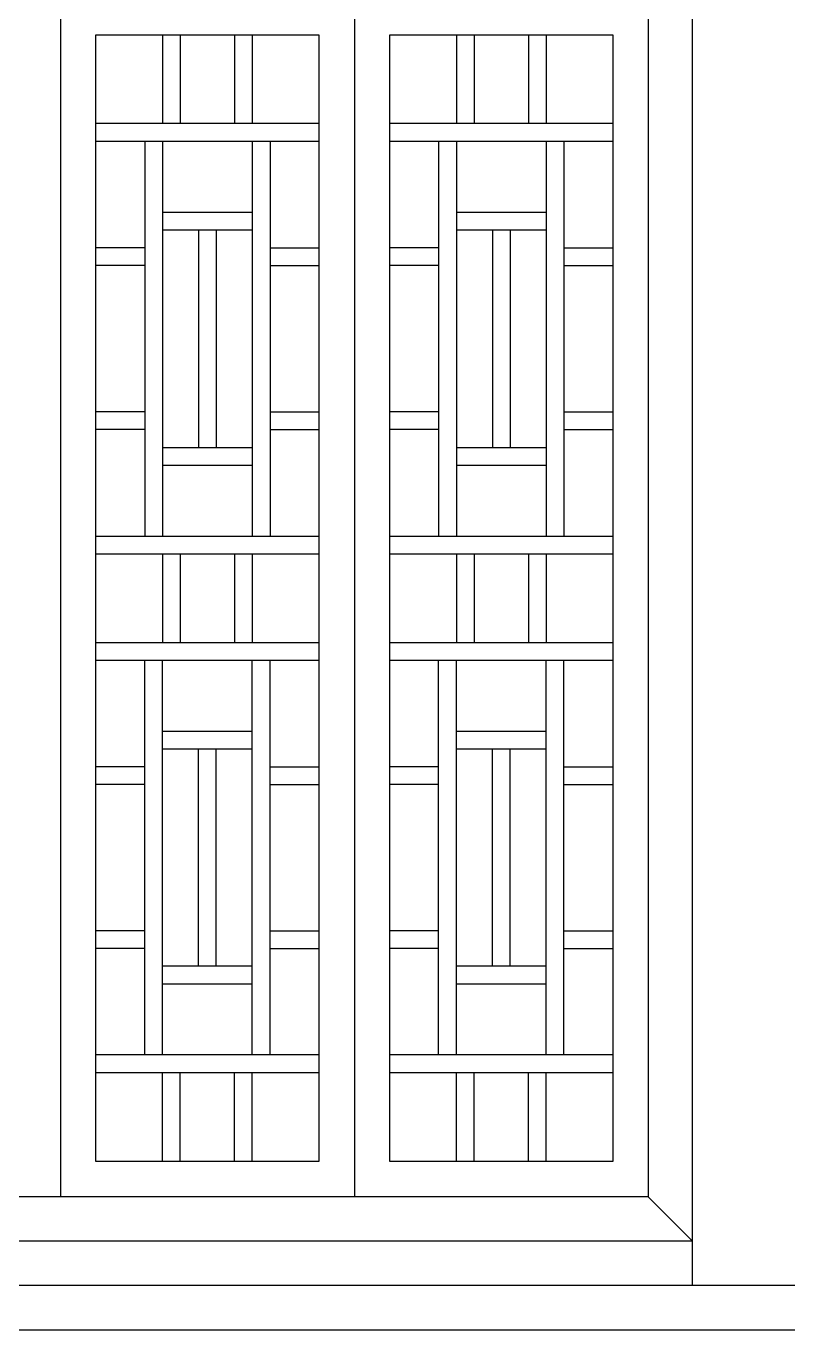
# Model space of a CAD drawing. Extents: x -66030 to 95157, y -13132 to 45879.
# Drawn here: x 81066 to 82104, y -6909 to -5133 of the extents above; entities that cross this region are included whole.
import ezdxf

# ---------------------------------------------------------------- set-up
doc = ezdxf.new("R2010")
doc.units = 0
doc.header["$LTSCALE"] = 100
doc.header["$MEASUREMENT"] = 0
doc.layers.add('立面框架', color=3, linetype='CONTINUOUS')

msp = doc.modelspace()

# ---------------------------------------------------------------- linework, layer by layer
at = {"layer": '立面框架'}
for p, q in [((81973.7, -6848.6), (81973.7, -4522.6)), ((81112.8, -5096.6), (81112.8, -6727.8)), ((81513.1, -5096.6), (81513.1, -6727.8)), ((81913.3, -5096.6), (81913.3, -6727.8)), ((81161.1, -6679.4), (81161.1, -5144.9)), ((81161.1, -5144.9), (81464.7, -5144.9)), ((81251.8, -5144.9), (81251.8, -5265.7)), ((81275.9, -5144.9), (81275.9, -5265.7)), ((81349.9, -5144.9), (81349.9, -5265.7)), ((81374.1, -5144.9), (81374.1, -5265.7)), ((81464.7, -5144.9), (81464.7, -6679.4)), ((81561.4, -6679.4), (81561.4, -5144.9)), ((81561.4, -5144.9), (81865, -5144.9)), ((81652, -5144.9), (81652, -5265.7)), ((81676.2, -5144.9), (81676.2, -5265.7)), ((81750.2, -5144.9), (81750.2, -5265.7)), ((81774.3, -5144.9), (81774.3, -5265.7)), ((81865, -5144.9), (81865, -6679.4)), ((81464.7, -5265.7), (81161.1, -5265.7)), ((81865, -5265.7), (81561.4, -5265.7)), ((81464.7, -5289.9), (81161.1, -5289.9)), ((81227.6, -5289.9), (81227.6, -5827.6)), ((81251.8, -5289.9), (81251.8, -5827.6)), ((81374.1, -5289.9), (81374.1, -5827.6)), ((81398.3, -5289.9), (81398.3, -5827.6)), ((81865, -5289.9), (81561.4, -5289.9)), ((81627.8, -5289.9), (81627.8, -5827.6)), ((81652, -5289.9), (81652, -5827.6)), ((81774.3, -5289.9), (81774.3, -5827.6)), ((81798.5, -5289.9), (81798.5, -5827.6)), ((81374.1, -5386.6), (81251.8, -5386.6)), ((81774.3, -5386.6), (81652, -5386.6)), ((81374.1, -5410.7), (81251.8, -5410.7)), ((81774.3, -5410.7), (81652, -5410.7)), ((81227.6, -5434.9), (81161.1, -5434.9)), ((81398.3, -5434.9), (81464.7, -5434.9)), ((81627.8, -5434.9), (81561.4, -5434.9)), ((81798.5, -5434.9), (81865, -5434.9)), ((81227.6, -5459.1), (81161.1, -5459.1)), ((81398.3, -5459.1), (81464.7, -5459.1)), ((81627.8, -5459.1), (81561.4, -5459.1)), ((81798.5, -5459.1), (81865, -5459.1)), ((81227.6, -5658.4), (81161.1, -5658.4)), ((81398.3, -5658.4), (81464.7, -5658.4)), ((81627.8, -5658.4), (81561.4, -5658.4)), ((81798.5, -5658.4), (81865, -5658.4)), ((81227.6, -5682.6), (81161.1, -5682.6)), ((81398.3, -5682.6), (81464.7, -5682.6)), ((81627.8, -5682.6), (81561.4, -5682.6)), ((81798.5, -5682.6), (81865, -5682.6)), ((81227.6, -6534.4), (81227.6, -5996.8)), ((81251.8, -6534.4), (81251.8, -5996.8)), ((81374.1, -6534.4), (81374.1, -5996.8)), ((81398.3, -6534.4), (81398.3, -5996.8)), ((81627.8, -6534.4), (81627.8, -5996.8)), ((81652, -6534.4), (81652, -5996.8)), ((81774.3, -6534.4), (81774.3, -5996.8)), ((81798.5, -6534.4), (81798.5, -5996.8)), ((81227.6, -6141.7), (81161.1, -6141.7)), ((81398.3, -6141.7), (81464.7, -6141.7)), ((81627.8, -6141.7), (81561.4, -6141.7)), ((81798.5, -6141.7), (81865, -6141.7)), ((81227.6, -6165.9), (81161.1, -6165.9)), ((81398.3, -6165.9), (81464.7, -6165.9)), ((81627.8, -6165.9), (81561.4, -6165.9)), ((81798.5, -6165.9), (81865, -6165.9)), ((81227.6, -6365.3), (81161.1, -6365.3)), ((81398.3, -6365.3), (81464.7, -6365.3)), ((81627.8, -6365.3), (81561.4, -6365.3)), ((81798.5, -6365.3), (81865, -6365.3)), ((81227.6, -6389.4), (81161.1, -6389.4)), ((81398.3, -6389.4), (81464.7, -6389.4)), ((81627.8, -6389.4), (81561.4, -6389.4)), ((81798.5, -6389.4), (81865, -6389.4)), ((81374.1, -6413.6), (81251.8, -6413.6)), ((81774.3, -6413.6), (81652, -6413.6)), ((81374.1, -6437.8), (81251.8, -6437.8)), ((81774.3, -6437.8), (81652, -6437.8)), ((81464.7, -6534.4), (81161.1, -6534.4)), ((81865, -6534.4), (81561.4, -6534.4)), ((81464.7, -6558.6), (81161.1, -6558.6)), ((81251.8, -6679.4), (81251.8, -6558.6)), ((81275.9, -6679.4), (81275.9, -6558.6)), ((81349.9, -6679.4), (81349.9, -6558.6)), ((81374.1, -6679.4), (81374.1, -6558.6)), ((81865, -6558.6), (81561.4, -6558.6)), ((81652, -6679.4), (81652, -6558.6)), ((81676.2, -6679.4), (81676.2, -6558.6)), ((81750.2, -6679.4), (81750.2, -6558.6)), ((81774.3, -6679.4), (81774.3, -6558.6)), ((81464.7, -6679.4), (81161.1, -6679.4)), ((81865, -6679.4), (81561.4, -6679.4)), ((81913.3, -6727.8), (80578.1, -6727.8)), ((81913.3, -6727.8), (81973.7, -6788.2)), ((81973.7, -6788.2), (80578.1, -6788.2)), ((82306, -6848.6), (80578.1, -6848.6)), ((80578.1, -6909), (82306, -6909))]:
    msp.add_line(p, q, dxfattribs=at)
for points in [[(81300.8, -5410.7), (81300.8, -5706.8)], [(81325, -5410.7), (81325, -5706.8)], [(81701.1, -5410.7), (81701.1, -5706.8)], [(81725.3, -5410.7), (81725.3, -5706.8)], [(81251.8, -5706.8), (81374.1, -5706.8)], [(81652, -5706.8), (81774.3, -5706.8)], [(81251.8, -5730.9), (81374.1, -5730.9)], [(81652, -5730.9), (81774.3, -5730.9)], [(81161.1, -5827.6), (81464.7, -5827.6)], [(81561.4, -5827.6), (81865, -5827.6)], [(81161.1, -5851.8), (81464.7, -5851.8)], [(81251.8, -5851.8), (81251.8, -5912.2), (81251.8, -5972.6)], [(81275.9, -5851.8), (81275.9, -5912.2), (81275.9, -5972.6)], [(81349.9, -5851.8), (81349.9, -5912.2), (81349.9, -5972.6)], [(81374.1, -5851.8), (81374.1, -5912.2), (81374.1, -5972.6)], [(81561.4, -5851.8), (81865, -5851.8)], [(81652, -5851.8), (81652, -5912.2), (81652, -5972.6)], [(81676.2, -5851.8), (81676.2, -5912.2), (81676.2, -5972.6)], [(81750.2, -5851.8), (81750.2, -5912.2), (81750.2, -5972.6)], [(81774.3, -5851.8), (81774.3, -5912.2), (81774.3, -5972.6)], [(81161.1, -5972.6), (81464.7, -5972.6)], [(81561.4, -5972.6), (81865, -5972.6)], [(81161.1, -5996.8), (81464.7, -5996.8)], [(81561.4, -5996.8), (81865, -5996.8)], [(81251.8, -6093.4), (81374.1, -6093.4)], [(81652, -6093.4), (81774.3, -6093.4)], [(81251.8, -6117.6), (81374.1, -6117.6)], [(81300.8, -6413.6), (81300.8, -6117.6)], [(81325, -6413.6), (81325, -6117.6)], [(81652, -6117.6), (81774.3, -6117.6)], [(81701.1, -6413.6), (81701.1, -6117.6)], [(81725.3, -6413.6), (81725.3, -6117.6)]]:
    msp.add_lwpolyline(points, dxfattribs=at)

doc.saveas('drawing.dxf')
